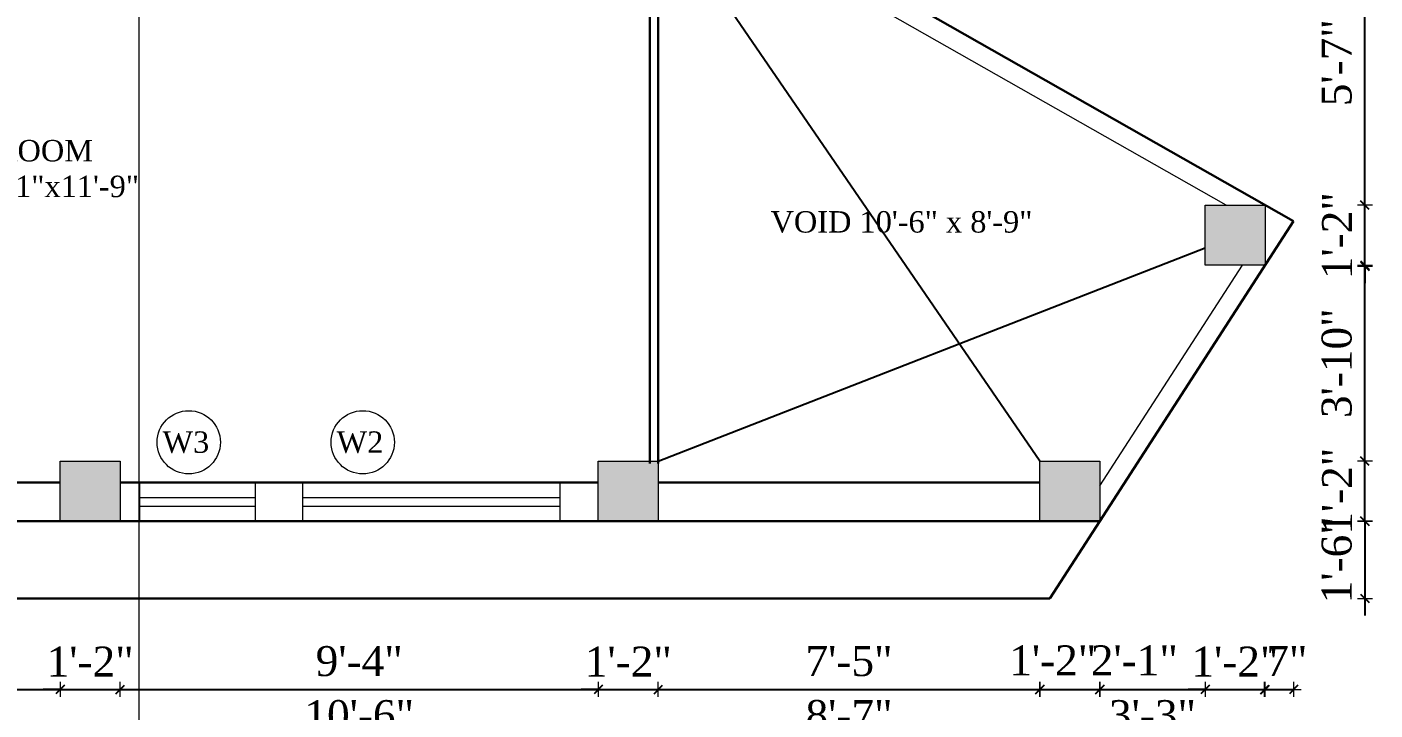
# Model space of a CAD drawing. Header units: inches. Extents: x 151827 to 158466, y -33102 to -26532.
# Drawn here: x 156315.8 to 156630.3, y -26935.9 to -26776.4 of the extents above; entities that cross this region are included whole.
import ezdxf

# ---------------------------------------------------------------- set-up
doc = ezdxf.new("R2010")
doc.units = ezdxf.units.IN
doc.header["$LTSCALE"] = 5
doc.header["$MEASUREMENT"] = 0
for name, color, linetype, lineweight in [('A-WALL', 7, 'Continuous', 9), ('Dimension', 7, 'Continuous', 18), ('Dw', 2, 'Continuous', 18)]:
    doc.layers.add(name, color=color, linetype=linetype, lineweight=lineweight)
doc.layers.add('dim line', color=7, linetype='Continuous', lineweight=15, true_color=0xfab2b2)
doc.layers.add('TEXT', color=6, linetype='Continuous')
doc.layers.add('WALL', color=7, linetype='Continuous')
doc.styles.add('ordinary', font='times.ttf')
doc.dimstyles.new('Copy of 96', dxfattribs={"dimtxt": 7, "dimasz": 4, "dimexe": 0.5, "dimexo": 0.5, "dimgap": 3, "dimtad": 1, "dimdec": 1, "dimzin": 11, "dimdsep": 46, "dimlunit": 4, "dimtxsty": 'ordinary', "dimblk": 'OBLIQUE', "dimcen": 0.09, "dimse1": 1, "dimse2": 1, "dimclrt": 6, "dimazin": 0, "dimtfac": 1, "dimtdec": 1, "dimtix": 1, "dimtmove": 2, "dimatfit": 3, "dimldrblk": 'leader', "dimfxl": 0.5, "dimfxlon": 1, "dimtolj": 1, "dimtzin": 0, "dimarcsym": 0})

# ---------------------------------------------------------------- blocks, each defined once
blk = doc.blocks.new('oblique')
at = {"color": 0, "lineweight": -2}
blk.add_line((0.25, 0.25), (-0.25, -0.25), dxfattribs=at)
at = {"layer": 'dim line', "lineweight": 9}
for p, q in [((-0.4375, 0), (0.4375, 0)), ((0, 0.4375), (0, -0.4375))]:
    blk.add_line(p, q, dxfattribs=at)
blk = doc.blocks.new('*D895')
at = {"layer": 'A-WALL', "color": 0, "lineweight": -2, "ltscale": 5, "transparency": 16777216}
for p, q in [((156627.94, -26877.8), (156627.94, -26873.8)), ((156627.94, -26891.8), (156627.94, -26877.8)), ((156627.94, -26891.8), (156627.94, -26895.8))]:
    blk.add_line(p, q, dxfattribs=at)
at = {"layer": 'Defpoints', "color": 0, "ltscale": 5, "transparency": 16777216}
for p in [(156566.08, -26877.8), (156627.94, -26877.8), (156566.08, -26891.8)]:
    blk.add_point(p, dxfattribs=at)
at = {"layer": 'A-WALL', "color": 0, "lineweight": -2, "ltscale": 5, "transparency": 16777216, "xscale": 4, "yscale": 4, "zscale": 4}
for p, rotation in [((156627.94, -26877.8), 270), ((156627.94, -26891.8), 90)]:
    blk.add_blockref('oblique', p, dxfattribs=dict(at, rotation=rotation))
at = {"layer": 'A-WALL', "color": 6, "ltscale": 5, "transparency": 16777216, "insert": (156621.44, -26884.8), "char_height": 7, "attachment_point": 5, "rotation": 90, "style": 'ordinary'}
blk.add_mtext('\\A1;1\'-2"', dxfattribs=at)
blk = doc.blocks.new('_OBLIQUE')
at = {"color": 0, "linetype": 'ByBlock'}
blk.add_line((-0.5, -0.5), (0.5, 0.5), dxfattribs=at)
blk = doc.blocks.new('leader')
at = {"layer": 'Dimension'}
for p, q in [((0, -4.328), (0, 4.328)), ((-4.424, 0), (4.424, 0))]:
    blk.add_line(p, q, dxfattribs=at)
blk = doc.blocks.new('*D896')
at = {"layer": 'A-WALL', "color": 0, "lineweight": -2, "ltscale": 5, "transparency": 16777216}
blk.add_line((156627.94, -26877.8), (156627.94, -26832.03), dxfattribs=at)
at = {"layer": 'Defpoints', "color": 0, "ltscale": 5, "transparency": 16777216}
for p in [(156604.68, -26832.03), (156627.94, -26832.03), (156566.08, -26877.8)]:
    blk.add_point(p, dxfattribs=at)
at = {"layer": 'A-WALL', "color": 0, "lineweight": -2, "ltscale": 5, "transparency": 16777216, "xscale": 4, "yscale": 4, "zscale": 4}
for p, rotation in [((156627.94, -26832.03), 90), ((156627.94, -26877.8), 270)]:
    blk.add_blockref('oblique', p, dxfattribs=dict(at, rotation=rotation))
at = {"layer": 'A-WALL', "color": 6, "ltscale": 5, "transparency": 16777216, "insert": (156621.38, -26854.92), "char_height": 7, "attachment_point": 5, "rotation": 90, "style": 'ordinary'}
blk.add_mtext('\\A1;3\'-10"', dxfattribs=at)
blk = doc.blocks.new('*D897')
at = {"layer": 'A-WALL', "color": 0, "lineweight": -2, "ltscale": 5, "transparency": 16777216}
for p, q in [((156627.94, -26818.03), (156627.94, -26814.03)), ((156627.94, -26832.27), (156627.94, -26818.03)), ((156627.94, -26832.27), (156627.94, -26836.27))]:
    blk.add_line(p, q, dxfattribs=at)
at = {"layer": 'Defpoints', "color": 0, "ltscale": 5, "transparency": 16777216}
for p in [(156604.68, -26818.03), (156627.94, -26818.03), (156604.55, -26832.27)]:
    blk.add_point(p, dxfattribs=at)
at = {"layer": 'A-WALL', "color": 0, "lineweight": -2, "ltscale": 5, "transparency": 16777216, "xscale": 4, "yscale": 4, "zscale": 4}
for p, rotation in [((156627.94, -26818.03), 270), ((156627.94, -26832.27), 90)]:
    blk.add_blockref('oblique', p, dxfattribs=dict(at, rotation=rotation))
at = {"layer": 'A-WALL', "color": 6, "ltscale": 5, "transparency": 16777216, "insert": (156621.44, -26825.15), "char_height": 7, "attachment_point": 5, "rotation": 90, "style": 'ordinary'}
blk.add_mtext('\\A1;1\'-2"', dxfattribs=at)
blk = doc.blocks.new('*D898')
at = {"layer": 'A-WALL', "color": 0, "lineweight": -2, "ltscale": 5, "transparency": 16777216}
blk.add_line((156627.94, -26818.03), (156627.94, -26751.52), dxfattribs=at)
at = {"layer": 'Defpoints', "color": 0, "ltscale": 5, "transparency": 16777216}
for p in [(156463.07, -26751.52), (156627.94, -26751.52), (156604.68, -26818.03)]:
    blk.add_point(p, dxfattribs=at)
at = {"layer": 'A-WALL', "color": 0, "lineweight": -2, "ltscale": 5, "transparency": 16777216, "xscale": 4, "yscale": 4, "zscale": 4}
for p, rotation in [((156627.94, -26751.52), 90), ((156627.94, -26818.03), 270)]:
    blk.add_blockref('oblique', p, dxfattribs=dict(at, rotation=rotation))
at = {"layer": 'A-WALL', "color": 6, "ltscale": 5, "transparency": 16777216, "insert": (156621.37, -26784.78), "char_height": 7, "attachment_point": 5, "rotation": 90, "style": 'ordinary'}
blk.add_mtext('\\A1;5\'-7"', dxfattribs=at)
blk = doc.blocks.new('*D902')
at = {"layer": 'A-WALL', "color": 0, "lineweight": -2, "ltscale": 5, "transparency": 16777216}
blk.add_line((156642.9, -26884.8), (156642.9, -26825.03), dxfattribs=at)
at = {"layer": 'Defpoints', "color": 0, "ltscale": 5, "transparency": 16777216}
for p in [(156597.68, -26825.03), (156642.9, -26825.03), (156559.08, -26884.8)]:
    blk.add_point(p, dxfattribs=at)
at = {"layer": 'A-WALL', "color": 0, "lineweight": -2, "ltscale": 5, "transparency": 16777216, "xscale": 4, "yscale": 4, "zscale": 4}
for p, rotation in [((156642.9, -26825.03), 90), ((156642.9, -26884.8), 270)]:
    blk.add_blockref('oblique', p, dxfattribs=dict(at, rotation=rotation))
at = {"layer": 'A-WALL', "color": 6, "ltscale": 5, "transparency": 16777216, "insert": (156636.34, -26854.92), "char_height": 7, "attachment_point": 5, "rotation": 90, "style": 'ordinary'}
blk.add_mtext('\\A1;5\'-0"', dxfattribs=at)
blk = doc.blocks.new('*D903')
at = {"layer": 'A-WALL', "color": 0, "lineweight": -2, "ltscale": 5, "transparency": 16777216}
blk.add_line((156642.9, -26825.03), (156642.9, -26744.52), dxfattribs=at)
at = {"layer": 'Defpoints', "color": 0, "ltscale": 5, "transparency": 16777216}
for p in [(156456.07, -26744.52), (156642.9, -26744.52), (156597.68, -26825.03)]:
    blk.add_point(p, dxfattribs=at)
at = {"layer": 'A-WALL', "color": 0, "lineweight": -2, "ltscale": 5, "transparency": 16777216, "xscale": 4, "yscale": 4, "zscale": 4}
for p, rotation in [((156642.9, -26744.52), 90), ((156642.9, -26825.03), 270)]:
    blk.add_blockref('oblique', p, dxfattribs=dict(at, rotation=rotation))
at = {"layer": 'A-WALL', "color": 6, "ltscale": 5, "transparency": 16777216, "insert": (156636.33, -26784.78), "char_height": 7, "attachment_point": 5, "rotation": 90, "style": 'ordinary'}
blk.add_mtext('\\A1;6\'-9"', dxfattribs=at)
blk = doc.blocks.new('*D910')
at = {"layer": 'A-WALL', "color": 0, "lineweight": -2, "ltscale": 5, "transparency": 16777216}
blk.add_line((156463.07, -26648.41), (156590.68, -26648.41), dxfattribs=at)
at = {"layer": 'Defpoints', "color": 0, "ltscale": 5, "transparency": 16777216}
for p in [(156590.68, -26648.41), (156463.07, -26737.52), (156590.68, -26818.03)]:
    blk.add_point(p, dxfattribs=at)
at = {"layer": 'A-WALL', "color": 0, "lineweight": -2, "ltscale": 5, "transparency": 16777216, "xscale": 4, "yscale": 4, "zscale": 4, "rotation": 180}
blk.add_blockref('oblique', (156463.07, -26648.41), dxfattribs=at)
at = {"layer": 'A-WALL', "color": 0, "lineweight": -2, "ltscale": 5, "transparency": 16777216, "xscale": 4, "yscale": 4, "zscale": 4}
blk.add_blockref('oblique', (156590.68, -26648.41), dxfattribs=at)
at = {"layer": 'A-WALL', "color": 6, "ltscale": 5, "transparency": 16777216, "insert": (156526.88, -26641.85), "char_height": 7, "attachment_point": 5, "style": 'ordinary'}
blk.add_mtext('\\A1;10\'-8"', dxfattribs=at)
blk = doc.blocks.new('*D911')
at = {"layer": 'A-WALL', "color": 0, "lineweight": -2, "ltscale": 5, "transparency": 16777216}
for p, q in [((156590.68, -26648.41), (156586.68, -26648.41)), ((156590.68, -26648.41), (156604.68, -26648.41)), ((156604.68, -26648.41), (156608.68, -26648.41))]:
    blk.add_line(p, q, dxfattribs=at)
at = {"layer": 'Defpoints', "color": 0, "ltscale": 5, "transparency": 16777216}
for p in [(156604.68, -26648.41), (156590.68, -26818.03), (156604.68, -26818.03)]:
    blk.add_point(p, dxfattribs=at)
at = {"layer": 'A-WALL', "color": 0, "lineweight": -2, "ltscale": 5, "transparency": 16777216, "xscale": 4, "yscale": 4, "zscale": 4}
blk.add_blockref('oblique', (156590.68, -26648.41), dxfattribs=at)
at = {"layer": 'A-WALL', "color": 0, "lineweight": -2, "ltscale": 5, "transparency": 16777216, "xscale": 4, "yscale": 4, "zscale": 4, "rotation": 180}
blk.add_blockref('oblique', (156604.68, -26648.41), dxfattribs=at)
at = {"layer": 'A-WALL', "color": 6, "ltscale": 5, "transparency": 16777216, "insert": (156597.68, -26641.91), "char_height": 7, "attachment_point": 5, "style": 'ordinary'}
blk.add_mtext('\\A1;1\'-2"', dxfattribs=at)
blk = doc.blocks.new('*D914')
at = {"layer": 'A-WALL', "color": 0, "lineweight": -2, "ltscale": 5, "transparency": 16777216}
blk.add_line((156456.07, -26636.1), (156597.68, -26636.1), dxfattribs=at)
at = {"layer": 'Defpoints', "color": 0, "ltscale": 5, "transparency": 16777216}
for p in [(156597.68, -26636.1), (156456.07, -26744.52), (156597.68, -26825.03)]:
    blk.add_point(p, dxfattribs=at)
at = {"layer": 'A-WALL', "color": 0, "lineweight": -2, "ltscale": 5, "transparency": 16777216, "xscale": 4, "yscale": 4, "zscale": 4, "rotation": 180}
blk.add_blockref('oblique', (156456.07, -26636.1), dxfattribs=at)
at = {"layer": 'A-WALL', "color": 0, "lineweight": -2, "ltscale": 5, "transparency": 16777216, "xscale": 4, "yscale": 4, "zscale": 4}
blk.add_blockref('oblique', (156597.68, -26636.1), dxfattribs=at)
at = {"layer": 'A-WALL', "color": 6, "ltscale": 5, "transparency": 16777216, "insert": (156526.88, -26629.54), "char_height": 7, "attachment_point": 5, "style": 'ordinary'}
blk.add_mtext('\\A1;11\'-10"', dxfattribs=at)
blk = doc.blocks.new('*D916')
at = {"layer": 'A-WALL', "color": 0, "lineweight": -2, "ltscale": 5, "transparency": 16777216}
blk.add_line((156323.5, -26621.76), (156611.31, -26621.76), dxfattribs=at)
at = {"layer": 'Defpoints', "color": 0, "ltscale": 5, "transparency": 16777216}
for p in [(156611.31, -26621.76), (156323.5, -26666.14), (156611.31, -26821.8)]:
    blk.add_point(p, dxfattribs=at)
at = {"layer": 'A-WALL', "color": 0, "lineweight": -2, "ltscale": 5, "transparency": 16777216, "xscale": 4, "yscale": 4, "zscale": 4, "rotation": 180}
blk.add_blockref('oblique', (156323.5, -26621.76), dxfattribs=at)
at = {"layer": 'A-WALL', "color": 0, "lineweight": -2, "ltscale": 5, "transparency": 16777216, "xscale": 4, "yscale": 4, "zscale": 4}
blk.add_blockref('oblique', (156611.31, -26621.76), dxfattribs=at)
at = {"layer": 'A-WALL', "color": 6, "ltscale": 5, "transparency": 16777216, "insert": (156467.41, -26615.2), "char_height": 7, "attachment_point": 5, "style": 'ordinary'}
blk.add_mtext('\\A1;24\'-0"', dxfattribs=at)
blk = doc.blocks.new('*D917')
at = {"layer": 'A-WALL', "color": 0, "lineweight": -2, "ltscale": 5, "transparency": 16777216}
blk.add_line((156656.86, -26909.8), (156656.86, -26821.8), dxfattribs=at)
at = {"layer": 'Defpoints', "color": 0, "ltscale": 5, "transparency": 16777216}
for p in [(156611.31, -26821.8), (156656.86, -26821.8), (156554.45, -26909.8)]:
    blk.add_point(p, dxfattribs=at)
at = {"layer": 'A-WALL', "color": 0, "lineweight": -2, "ltscale": 5, "transparency": 16777216, "xscale": 4, "yscale": 4, "zscale": 4}
for p, rotation in [((156656.86, -26821.8), 90), ((156656.86, -26909.8), 270)]:
    blk.add_blockref('oblique', p, dxfattribs=dict(at, rotation=rotation))
at = {"layer": 'A-WALL', "color": 6, "ltscale": 5, "transparency": 16777216, "insert": (156650.28, -26865.8), "char_height": 7, "attachment_point": 5, "rotation": 90, "style": 'ordinary'}
blk.add_mtext('\\A1;7\'-4"', dxfattribs=at)
blk = doc.blocks.new('*D918')
at = {"layer": 'A-WALL', "color": 0, "lineweight": -2, "ltscale": 5, "transparency": 16777216}
blk.add_line((156656.86, -26821.8), (156656.86, -26666.14), dxfattribs=at)
at = {"layer": 'Defpoints', "color": 0, "ltscale": 5, "transparency": 16777216}
for p in [(156337.5, -26666.14), (156656.86, -26666.14), (156611.31, -26821.8)]:
    blk.add_point(p, dxfattribs=at)
at = {"layer": 'A-WALL', "color": 0, "lineweight": -2, "ltscale": 5, "transparency": 16777216, "xscale": 4, "yscale": 4, "zscale": 4}
for p, rotation in [((156656.86, -26666.14), 90), ((156656.86, -26821.8), 270)]:
    blk.add_blockref('oblique', p, dxfattribs=dict(at, rotation=rotation))
at = {"layer": 'A-WALL', "color": 6, "ltscale": 5, "transparency": 16777216, "insert": (156650.29, -26743.97), "char_height": 7, "attachment_point": 5, "rotation": 90, "style": 'ordinary'}
blk.add_mtext('\\A1;13\'-0"', dxfattribs=at)
blk = doc.blocks.new('*D920')
at = {"layer": 'A-WALL', "color": 0, "lineweight": -2, "ltscale": 5, "transparency": 16777216}
blk.add_line((156213.29, -26931.06), (156323.5, -26931.06), dxfattribs=at)
at = {"layer": 'Defpoints', "color": 0, "ltscale": 5, "transparency": 16777216}
for p in [(156213.29, -26891.8), (156323.5, -26891.8), (156323.5, -26931.06)]:
    blk.add_point(p, dxfattribs=at)
at = {"layer": 'A-WALL', "color": 0, "lineweight": -2, "ltscale": 5, "transparency": 16777216, "xscale": 4, "yscale": 4, "zscale": 4, "rotation": 180}
blk.add_blockref('oblique', (156213.29, -26931.06), dxfattribs=at)
at = {"layer": 'A-WALL', "color": 0, "lineweight": -2, "ltscale": 5, "transparency": 16777216, "xscale": 4, "yscale": 4, "zscale": 4}
blk.add_blockref('oblique', (156323.5, -26931.06), dxfattribs=at)
at = {"layer": 'A-WALL', "color": 6, "ltscale": 5, "transparency": 16777216, "insert": (156268.4, -26924.49), "char_height": 7, "attachment_point": 5, "style": 'ordinary'}
blk.add_mtext('\\A1;9\'-2"', dxfattribs=at)
blk = doc.blocks.new('*D921')
at = {"layer": 'A-WALL', "color": 0, "lineweight": -2, "ltscale": 5, "transparency": 16777216}
for p, q in [((156323.5, -26931.06), (156319.5, -26931.06)), ((156323.5, -26931.06), (156337.5, -26931.06)), ((156337.5, -26931.06), (156341.5, -26931.06))]:
    blk.add_line(p, q, dxfattribs=at)
at = {"layer": 'Defpoints', "color": 0, "ltscale": 5, "transparency": 16777216}
for p in [(156323.5, -26891.8), (156337.5, -26891.8), (156337.5, -26931.06)]:
    blk.add_point(p, dxfattribs=at)
at = {"layer": 'A-WALL', "color": 0, "lineweight": -2, "ltscale": 5, "transparency": 16777216, "xscale": 4, "yscale": 4, "zscale": 4}
blk.add_blockref('oblique', (156323.5, -26931.06), dxfattribs=at)
at = {"layer": 'A-WALL', "color": 0, "lineweight": -2, "ltscale": 5, "transparency": 16777216, "xscale": 4, "yscale": 4, "zscale": 4, "rotation": 180}
blk.add_blockref('oblique', (156337.5, -26931.06), dxfattribs=at)
at = {"layer": 'A-WALL', "color": 6, "ltscale": 5, "transparency": 16777216, "insert": (156330.5, -26924.56), "char_height": 7, "attachment_point": 5, "style": 'ordinary'}
blk.add_mtext('\\A1;1\'-2"', dxfattribs=at)
blk = doc.blocks.new('*D922')
at = {"layer": 'A-WALL', "color": 0, "lineweight": -2, "ltscale": 5, "transparency": 16777216}
blk.add_line((156337.5, -26931.06), (156449.07, -26931.06), dxfattribs=at)
at = {"layer": 'Defpoints', "color": 0, "ltscale": 5, "transparency": 16777216}
for p in [(156337.5, -26891.8), (156449.07, -26891.8), (156449.07, -26931.06)]:
    blk.add_point(p, dxfattribs=at)
at = {"layer": 'A-WALL', "color": 0, "lineweight": -2, "ltscale": 5, "transparency": 16777216, "xscale": 4, "yscale": 4, "zscale": 4, "rotation": 180}
blk.add_blockref('oblique', (156337.5, -26931.06), dxfattribs=at)
at = {"layer": 'A-WALL', "color": 0, "lineweight": -2, "ltscale": 5, "transparency": 16777216, "xscale": 4, "yscale": 4, "zscale": 4}
blk.add_blockref('oblique', (156449.07, -26931.06), dxfattribs=at)
at = {"layer": 'A-WALL', "color": 6, "ltscale": 5, "transparency": 16777216, "insert": (156393.28, -26924.49), "char_height": 7, "attachment_point": 5, "style": 'ordinary'}
blk.add_mtext('\\A1;9\'-4"', dxfattribs=at)
blk = doc.blocks.new('*D923')
at = {"layer": 'A-WALL', "color": 0, "lineweight": -2, "ltscale": 5, "transparency": 16777216}
for p, q in [((156449.07, -26931.06), (156445.07, -26931.06)), ((156449.07, -26931.06), (156463.07, -26931.06)), ((156463.07, -26931.06), (156467.07, -26931.06))]:
    blk.add_line(p, q, dxfattribs=at)
at = {"layer": 'Defpoints', "color": 0, "ltscale": 5, "transparency": 16777216}
for p in [(156449.07, -26891.8), (156463.07, -26891.8), (156463.07, -26931.06)]:
    blk.add_point(p, dxfattribs=at)
at = {"layer": 'A-WALL', "color": 0, "lineweight": -2, "ltscale": 5, "transparency": 16777216, "xscale": 4, "yscale": 4, "zscale": 4}
blk.add_blockref('oblique', (156449.07, -26931.06), dxfattribs=at)
at = {"layer": 'A-WALL', "color": 0, "lineweight": -2, "ltscale": 5, "transparency": 16777216, "xscale": 4, "yscale": 4, "zscale": 4, "rotation": 180}
blk.add_blockref('oblique', (156463.07, -26931.06), dxfattribs=at)
at = {"layer": 'A-WALL', "color": 6, "ltscale": 5, "transparency": 16777216, "insert": (156456.07, -26924.56), "char_height": 7, "attachment_point": 5, "style": 'ordinary'}
blk.add_mtext('\\A1;1\'-2"', dxfattribs=at)
blk = doc.blocks.new('*D924')
at = {"layer": 'A-WALL', "color": 0, "lineweight": -2, "ltscale": 5, "transparency": 16777216}
blk.add_line((156463.07, -26931.06), (156552.08, -26931.06), dxfattribs=at)
at = {"layer": 'Defpoints', "color": 0, "ltscale": 5, "transparency": 16777216}
for p in [(156463.07, -26891.8), (156552.08, -26891.8), (156552.08, -26931.06)]:
    blk.add_point(p, dxfattribs=at)
at = {"layer": 'A-WALL', "color": 0, "lineweight": -2, "ltscale": 5, "transparency": 16777216, "xscale": 4, "yscale": 4, "zscale": 4, "rotation": 180}
blk.add_blockref('oblique', (156463.07, -26931.06), dxfattribs=at)
at = {"layer": 'A-WALL', "color": 0, "lineweight": -2, "ltscale": 5, "transparency": 16777216, "xscale": 4, "yscale": 4, "zscale": 4}
blk.add_blockref('oblique', (156552.08, -26931.06), dxfattribs=at)
at = {"layer": 'A-WALL', "color": 6, "ltscale": 5, "transparency": 16777216, "insert": (156507.57, -26924.49), "char_height": 7, "attachment_point": 5, "style": 'ordinary'}
blk.add_mtext('\\A1;7\'-5"', dxfattribs=at)
blk = doc.blocks.new('*D925')
at = {"layer": 'A-WALL', "color": 0, "lineweight": -2, "ltscale": 5, "transparency": 16777216}
blk.add_line((156552.08, -26931.06), (156566.08, -26931.06), dxfattribs=at)
at = {"layer": 'Defpoints', "color": 0, "ltscale": 5, "transparency": 16777216}
for p in [(156552.08, -26891.8), (156566.08, -26891.8), (156566.08, -26931.06)]:
    blk.add_point(p, dxfattribs=at)
at = {"layer": 'A-WALL', "color": 0, "lineweight": -2, "ltscale": 5, "transparency": 16777216, "xscale": 4, "yscale": 4, "zscale": 4, "rotation": 180}
blk.add_blockref('oblique', (156552.08, -26931.06), dxfattribs=at)
at = {"layer": 'A-WALL', "color": 0, "lineweight": -2, "ltscale": 5, "transparency": 16777216, "xscale": 4, "yscale": 4, "zscale": 4}
blk.add_blockref('oblique', (156566.08, -26931.06), dxfattribs=at)
at = {"layer": 'A-WALL', "color": 6, "ltscale": 5, "transparency": 16777216, "insert": (156555.11, -26924.27), "char_height": 7, "attachment_point": 5, "style": 'ordinary'}
blk.add_mtext('\\A1;1\'-2"', dxfattribs=at)
blk = doc.blocks.new('*D926')
at = {"layer": 'A-WALL', "color": 0, "lineweight": -2, "ltscale": 5, "transparency": 16777216}
blk.add_line((156566.08, -26931.06), (156590.68, -26931.06), dxfattribs=at)
at = {"layer": 'Defpoints', "color": 0, "ltscale": 5, "transparency": 16777216}
for p in [(156590.68, -26832.03), (156566.08, -26891.8), (156590.68, -26931.06)]:
    blk.add_point(p, dxfattribs=at)
at = {"layer": 'A-WALL', "color": 0, "lineweight": -2, "ltscale": 5, "transparency": 16777216, "xscale": 4, "yscale": 4, "zscale": 4, "rotation": 180}
blk.add_blockref('oblique', (156566.08, -26931.06), dxfattribs=at)
at = {"layer": 'A-WALL', "color": 0, "lineweight": -2, "ltscale": 5, "transparency": 16777216, "xscale": 4, "yscale": 4, "zscale": 4}
blk.add_blockref('oblique', (156590.68, -26931.06), dxfattribs=at)
at = {"layer": 'A-WALL', "color": 6, "ltscale": 5, "transparency": 16777216, "insert": (156574.15, -26924.27), "char_height": 7, "attachment_point": 5, "style": 'ordinary'}
blk.add_mtext('\\A1;2\'-1"', dxfattribs=at)
blk = doc.blocks.new('*D927')
at = {"layer": 'A-WALL', "color": 0, "lineweight": -2, "ltscale": 5, "transparency": 16777216}
for p, q in [((156590.68, -26931.06), (156586.68, -26931.06)), ((156590.68, -26931.06), (156604.55, -26931.06)), ((156604.55, -26931.06), (156608.55, -26931.06))]:
    blk.add_line(p, q, dxfattribs=at)
at = {"layer": 'Defpoints', "color": 0, "ltscale": 5, "transparency": 16777216}
for p in [(156590.68, -26832.03), (156604.55, -26832.27), (156604.55, -26931.06)]:
    blk.add_point(p, dxfattribs=at)
at = {"layer": 'A-WALL', "color": 0, "lineweight": -2, "ltscale": 5, "transparency": 16777216, "xscale": 4, "yscale": 4, "zscale": 4}
blk.add_blockref('oblique', (156590.68, -26931.06), dxfattribs=at)
at = {"layer": 'A-WALL', "color": 0, "lineweight": -2, "ltscale": 5, "transparency": 16777216, "xscale": 4, "yscale": 4, "zscale": 4, "rotation": 180}
blk.add_blockref('oblique', (156604.55, -26931.06), dxfattribs=at)
at = {"layer": 'A-WALL', "color": 6, "ltscale": 5, "transparency": 16777216, "insert": (156597.62, -26924.56), "char_height": 7, "attachment_point": 5, "style": 'ordinary'}
blk.add_mtext('\\A1;1\'-2"', dxfattribs=at)
blk = doc.blocks.new('*D928')
at = {"layer": 'A-WALL', "color": 0, "lineweight": -2, "ltscale": 5, "transparency": 16777216}
blk.add_line((156604.68, -26931.06), (156611.31, -26931.06), dxfattribs=at)
at = {"layer": 'Defpoints', "color": 0, "ltscale": 5, "transparency": 16777216}
for p in [(156611.31, -26821.8), (156604.68, -26832.03), (156611.31, -26931.06)]:
    blk.add_point(p, dxfattribs=at)
at = {"layer": 'A-WALL', "color": 0, "lineweight": -2, "ltscale": 5, "transparency": 16777216, "xscale": 4, "yscale": 4, "zscale": 4, "rotation": 180}
blk.add_blockref('oblique', (156604.68, -26931.06), dxfattribs=at)
at = {"layer": 'A-WALL', "color": 0, "lineweight": -2, "ltscale": 5, "transparency": 16777216, "xscale": 4, "yscale": 4, "zscale": 4}
blk.add_blockref('oblique', (156611.31, -26931.06), dxfattribs=at)
at = {"layer": 'A-WALL', "color": 6, "ltscale": 5, "transparency": 16777216, "insert": (156609.73, -26924.39), "char_height": 7, "attachment_point": 5, "style": 'ordinary'}
blk.add_mtext('\\A1;7"', dxfattribs=at)
blk = doc.blocks.new('*D929')
at = {"layer": 'A-WALL', "color": 0, "lineweight": -2, "ltscale": 5, "transparency": 16777216}
blk.add_line((156206.29, -26943.67), (156330.5, -26943.67), dxfattribs=at)
at = {"layer": 'Defpoints', "color": 0, "ltscale": 5, "transparency": 16777216}
for p in [(156206.29, -26884.8), (156330.5, -26884.8), (156330.5, -26943.67)]:
    blk.add_point(p, dxfattribs=at)
at = {"layer": 'A-WALL', "color": 0, "lineweight": -2, "ltscale": 5, "transparency": 16777216, "xscale": 4, "yscale": 4, "zscale": 4, "rotation": 180}
blk.add_blockref('oblique', (156206.29, -26943.67), dxfattribs=at)
at = {"layer": 'A-WALL', "color": 0, "lineweight": -2, "ltscale": 5, "transparency": 16777216, "xscale": 4, "yscale": 4, "zscale": 4}
blk.add_blockref('oblique', (156330.5, -26943.67), dxfattribs=at)
at = {"layer": 'A-WALL', "color": 6, "ltscale": 5, "transparency": 16777216, "insert": (156268.4, -26937.11), "char_height": 7, "attachment_point": 5, "style": 'ordinary'}
blk.add_mtext('\\A1;10\'-4"', dxfattribs=at)
blk = doc.blocks.new('*D930')
at = {"layer": 'A-WALL', "color": 0, "lineweight": -2, "ltscale": 5, "transparency": 16777216}
blk.add_line((156456.07, -26943.67), (156559.08, -26943.67), dxfattribs=at)
at = {"layer": 'Defpoints', "color": 0, "ltscale": 5, "transparency": 16777216}
for p in [(156456.07, -26884.8), (156559.08, -26884.8), (156559.08, -26943.67)]:
    blk.add_point(p, dxfattribs=at)
at = {"layer": 'A-WALL', "color": 0, "lineweight": -2, "ltscale": 5, "transparency": 16777216, "xscale": 4, "yscale": 4, "zscale": 4, "rotation": 180}
blk.add_blockref('oblique', (156456.07, -26943.67), dxfattribs=at)
at = {"layer": 'A-WALL', "color": 0, "lineweight": -2, "ltscale": 5, "transparency": 16777216, "xscale": 4, "yscale": 4, "zscale": 4}
blk.add_blockref('oblique', (156559.08, -26943.67), dxfattribs=at)
at = {"layer": 'A-WALL', "color": 6, "ltscale": 5, "transparency": 16777216, "insert": (156507.57, -26937.1), "char_height": 7, "attachment_point": 5, "style": 'ordinary'}
blk.add_mtext('\\A1;8\'-7"', dxfattribs=at)
blk = doc.blocks.new('*D931')
at = {"layer": 'A-WALL', "color": 0, "lineweight": -2, "ltscale": 5, "transparency": 16777216}
blk.add_line((156330.5, -26943.67), (156456.07, -26943.67), dxfattribs=at)
at = {"layer": 'Defpoints', "color": 0, "ltscale": 5, "transparency": 16777216}
for p in [(156330.5, -26884.8), (156456.07, -26884.8), (156456.07, -26943.67)]:
    blk.add_point(p, dxfattribs=at)
at = {"layer": 'A-WALL', "color": 0, "lineweight": -2, "ltscale": 5, "transparency": 16777216, "xscale": 4, "yscale": 4, "zscale": 4, "rotation": 180}
blk.add_blockref('oblique', (156330.5, -26943.67), dxfattribs=at)
at = {"layer": 'A-WALL', "color": 0, "lineweight": -2, "ltscale": 5, "transparency": 16777216, "xscale": 4, "yscale": 4, "zscale": 4}
blk.add_blockref('oblique', (156456.07, -26943.67), dxfattribs=at)
at = {"layer": 'A-WALL', "color": 6, "ltscale": 5, "transparency": 16777216, "insert": (156393.28, -26937.11), "char_height": 7, "attachment_point": 5, "style": 'ordinary'}
blk.add_mtext('\\A1;10\'-6"', dxfattribs=at)
blk = doc.blocks.new('*D932')
at = {"layer": 'A-WALL', "color": 0, "lineweight": -2, "ltscale": 5, "transparency": 16777216}
blk.add_line((156559.08, -26943.67), (156597.68, -26943.67), dxfattribs=at)
at = {"layer": 'Defpoints', "color": 0, "ltscale": 5, "transparency": 16777216}
for p in [(156597.68, -26825.03), (156559.08, -26884.8), (156597.68, -26943.67)]:
    blk.add_point(p, dxfattribs=at)
at = {"layer": 'A-WALL', "color": 0, "lineweight": -2, "ltscale": 5, "transparency": 16777216, "xscale": 4, "yscale": 4, "zscale": 4, "rotation": 180}
blk.add_blockref('oblique', (156559.08, -26943.67), dxfattribs=at)
at = {"layer": 'A-WALL', "color": 0, "lineweight": -2, "ltscale": 5, "transparency": 16777216, "xscale": 4, "yscale": 4, "zscale": 4}
blk.add_blockref('oblique', (156597.68, -26943.67), dxfattribs=at)
at = {"layer": 'A-WALL', "color": 6, "ltscale": 5, "transparency": 16777216, "insert": (156578.38, -26937.11), "char_height": 7, "attachment_point": 5, "style": 'ordinary'}
blk.add_mtext('\\A1;3\'-3"', dxfattribs=at)
blk = doc.blocks.new('*D933')
at = {"layer": 'A-WALL', "color": 0, "lineweight": -2, "ltscale": 5, "transparency": 16777216}
blk.add_line((156565.75, -26956.77), (156198.96, -26956.77), dxfattribs=at)
at = {"layer": 'Defpoints', "color": 0, "ltscale": 5, "transparency": 16777216}
for p in [(156198.96, -26891.8), (156565.75, -26891.8), (156198.96, -26956.77)]:
    blk.add_point(p, dxfattribs=at)
at = {"layer": 'A-WALL', "color": 0, "lineweight": -2, "ltscale": 5, "transparency": 16777216, "xscale": 4, "yscale": 4, "zscale": 4, "rotation": 180}
blk.add_blockref('oblique', (156198.96, -26956.77), dxfattribs=at)
at = {"layer": 'A-WALL', "color": 0, "lineweight": -2, "ltscale": 5, "transparency": 16777216, "xscale": 4, "yscale": 4, "zscale": 4}
blk.add_blockref('oblique', (156565.75, -26956.77), dxfattribs=at)
at = {"layer": 'A-WALL', "color": 6, "ltscale": 5, "transparency": 16777216, "insert": (156382.36, -26950.2), "char_height": 7, "attachment_point": 5, "style": 'ordinary'}
blk.add_mtext('\\A1;30\'-7"', dxfattribs=at)
blk = doc.blocks.new('*D934')
at = {"layer": 'A-WALL', "color": 0, "lineweight": -2, "ltscale": 5, "transparency": 16777216}
blk.add_line((156565.75, -26956.77), (156611.31, -26956.77), dxfattribs=at)
at = {"layer": 'Defpoints', "color": 0, "ltscale": 5, "transparency": 16777216}
for p in [(156611.31, -26821.8), (156565.75, -26891.8), (156611.31, -26956.77)]:
    blk.add_point(p, dxfattribs=at)
at = {"layer": 'A-WALL', "color": 0, "lineweight": -2, "ltscale": 5, "transparency": 16777216, "xscale": 4, "yscale": 4, "zscale": 4, "rotation": 180}
blk.add_blockref('oblique', (156565.75, -26956.77), dxfattribs=at)
at = {"layer": 'A-WALL', "color": 0, "lineweight": -2, "ltscale": 5, "transparency": 16777216, "xscale": 4, "yscale": 4, "zscale": 4}
blk.add_blockref('oblique', (156611.31, -26956.77), dxfattribs=at)
at = {"layer": 'A-WALL', "color": 6, "ltscale": 5, "transparency": 16777216, "insert": (156588.53, -26950.21), "char_height": 7, "attachment_point": 5, "style": 'ordinary'}
blk.add_mtext('\\A1;3\'-10"', dxfattribs=at)
blk = doc.blocks.new('*D1015')
at = {"layer": 'A-WALL', "color": 0, "lineweight": -2, "ltscale": 5, "transparency": 16777216}
for p, q in [((156627.94, -26891.8), (156627.94, -26887.8)), ((156627.94, -26891.8), (156627.94, -26909.8)), ((156627.94, -26909.8), (156627.94, -26913.8))]:
    blk.add_line(p, q, dxfattribs=at)
at = {"layer": 'Defpoints', "color": 0, "ltscale": 5, "transparency": 16777216}
for p in [(156566.08, -26891.8), (156554.45, -26909.8), (156627.94, -26909.8)]:
    blk.add_point(p, dxfattribs=at)
at = {"layer": 'A-WALL', "color": 0, "lineweight": -2, "ltscale": 5, "transparency": 16777216, "xscale": 4, "yscale": 4, "zscale": 4}
for p, rotation in [((156627.94, -26891.8), 270), ((156627.94, -26909.8), 90)]:
    blk.add_blockref('oblique', p, dxfattribs=dict(at, rotation=rotation))
at = {"layer": 'A-WALL', "color": 6, "ltscale": 5, "transparency": 16777216, "insert": (156621.38, -26900.8), "char_height": 7, "attachment_point": 5, "rotation": 90, "style": 'ordinary'}
blk.add_mtext('\\A1;1\'-6"', dxfattribs=at)
blk = doc.blocks.new('*D894')
at = {"layer": 'A-WALL', "color": 0, "lineweight": -2, "ltscale": 5, "transparency": 16777216}
for p, q in [((156604.68, -26648.41), (156600.68, -26648.41)), ((156604.68, -26648.41), (156611.31, -26648.41)), ((156611.31, -26648.41), (156615.31, -26648.41))]:
    blk.add_line(p, q, dxfattribs=at)
at = {"layer": 'Defpoints', "color": 0, "ltscale": 5, "transparency": 16777216}
for p in [(156611.31, -26648.41), (156604.68, -26818.03, -72.71), (156611.31, -26821.8, -72.71)]:
    blk.add_point(p, dxfattribs=at)
at = {"layer": 'A-WALL', "color": 0, "lineweight": -2, "ltscale": 5, "transparency": 16777216, "xscale": 4, "yscale": 4, "zscale": 4}
blk.add_blockref('oblique', (156604.68, -26648.41), dxfattribs=at)
at = {"layer": 'A-WALL', "color": 0, "lineweight": -2, "ltscale": 5, "transparency": 16777216, "xscale": 4, "yscale": 4, "zscale": 4, "rotation": 180}
blk.add_blockref('oblique', (156611.31, -26648.41), dxfattribs=at)
at = {"layer": 'A-WALL', "color": 6, "ltscale": 5, "transparency": 16777216, "insert": (156608, -26641.84), "char_height": 7, "attachment_point": 5, "style": 'ordinary'}
blk.add_mtext('\\A1;7"', dxfattribs=at)

msp = doc.modelspace()

# ---------------------------------------------------------------- hatches: boundary and pattern name
at = {"layer": 'WALL', "linetype": 'ByBlock', "ltscale": 5, "true_color": 0xf8991e}
h = msp.add_hatch(color=30, dxfattribs=at)
h.dxf.hatch_style = 1
h.paths.add_polyline_path([(156590.68, -26818.03), (156590.68, -26832.03), (156604.68, -26832.03), (156604.68, -26818.03)])
h = msp.add_hatch(color=30, dxfattribs=at)
h.dxf.hatch_style = 1
h.paths.add_polyline_path([(156323.5, -26877.8), (156323.5, -26891.8), (156337.5, -26891.8), (156337.5, -26877.8)])
h = msp.add_hatch(color=30, dxfattribs=at)
h.dxf.hatch_style = 1
h.paths.add_polyline_path([(156449.07, -26877.8), (156449.07, -26891.8), (156463.07, -26891.8), (156463.07, -26877.8)])
h = msp.add_hatch(color=30, dxfattribs=at)
h.dxf.hatch_style = 1
h.paths.add_polyline_path([(156552.08, -26877.8), (156552.08, -26891.8), (156566.08, -26891.8), (156566.08, -26877.8)])

# ---------------------------------------------------------------- linework, layer by layer
at = {"layer": 'A-WALL', "ltscale": 5}
for p, q in [((156341.89, -26654.24, -72.71), (156341.89, -26942.8, -72.71)), ((156342, -26882.8, -72.71), (156342, -26891.8, -72.71)), ((156369, -26882.8, -72.71), (156369, -26891.8, -72.71)), ((156380.07, -26882.8, -72.71), (156380.07, -26891.8, -72.71)), ((156440.07, -26882.8, -72.71), (156440.07, -26891.8, -72.71))]:
    msp.add_line(p, q, dxfattribs=at)
at = {"layer": 'A-WALL', "lineweight": 30}
for p, q in [((156463.07, -26737.52, -72.71), (156611.31, -26821.8, -72.71)), ((156461.07, -26751.52, -72.71), (156461.07, -26878.3, -72.71)), ((156463.07, -26751.52, -72.71), (156463.07, -26878.3, -72.71)), ((156611.31, -26821.8, -72.71), (156566.08, -26891.8, -72.71)), ((156323.5, -26882.8, -72.71), (156213.29, -26882.8, -72.71)), ((156449.07, -26882.8, -72.71), (156337.5, -26882.8, -72.71)), ((156345.28, -26882.8, -72.71), (156337.5, -26882.8, -72.71)), ((156441.28, -26882.8, -72.71), (156449.07, -26882.8, -72.71)), ((156552.08, -26882.8, -72.71), (156463.07, -26882.8, -72.71)), ((156566.08, -26891.8, -72.71), (156198.96, -26891.8, -72.71)), ((156566.08, -26891.8, -72.71), (156554.45, -26909.8, -72.71)), ((156554.45, -26909.8, -72.71), (156198.53, -26909.8, -72.71))]:
    msp.add_line(p, q, dxfattribs=at)
at = {"layer": 'A-WALL', "ltscale": 5, "elevation": -72.71}
msp.add_lwpolyline([(156463.07, -26882.8), (156463.07, -26882.8), (156552.08, -26882.8), (156552.08, -26877.8), (156566.08, -26877.8), (156566.08, -26883.51), (156599.35, -26832.03), (156590.68, -26832.03), (156590.68, -26818.03), (156595.58, -26818.03), (156463.07, -26742.7), (156463.07, -26882.8)], dxfattribs=at)
for points in [[(156590.68, -26818.03), (156604.68, -26818.03), (156604.68, -26832.03), (156590.68, -26832.03)], [(156323.5, -26877.8), (156337.5, -26877.8), (156337.5, -26891.8), (156323.5, -26891.8)], [(156449.07, -26877.8), (156463.07, -26877.8), (156463.07, -26891.8), (156449.07, -26891.8)], [(156552.08, -26877.8), (156566.08, -26877.8), (156566.08, -26891.8), (156552.08, -26891.8)]]:
    msp.add_lwpolyline(points, close=True, dxfattribs=at)
at = {"layer": 'A-WALL', "ltscale": 5}
for centre in [(156353.5, -26873.38, -72.71), (156394.1, -26873.38, -72.71)]:
    msp.add_circle(centre, 7.38, dxfattribs=at)
at = {"layer": 'Dw', "color": 3}
for p, q in [((156342, -26886.3, -72.71), (156369, -26886.3, -72.71)), ((156380.07, -26886.3, -72.71), (156440.07, -26886.3, -72.71)), ((156342, -26888.3, -72.71), (156369, -26888.3, -72.71)), ((156380.07, -26888.3, -72.71), (156440.07, -26888.3, -72.71))]:
    msp.add_line(p, q, dxfattribs=at)
at = {"layer": 'WALL', "color": 30, "linetype": 'ByBlock', "ltscale": 5, "true_color": 0xf8991e}
for p, q in [((156552.08, -26877.8, -72.71), (156463.07, -26747.87, -72.71)), ((156463.07, -26877.8, -72.71), (156590.68, -26827.97, -72.71))]:
    msp.add_line(p, q, dxfattribs=at)

# ---------------------------------------------------------------- texts
at = {"layer": 'TEXT', "style": 'ordinary'}
for s, p in [('VOID 10\'-6" x 8\'-9"', (156489.25, -26824.43, -72.71)), ('W3', (156347.38, -26875.83, -72.71)), ('W2', (156387.99, -26875.83, -72.71))]:
    msp.add_text(s, height=5, dxfattribs=at).set_placement(p)
at = {"layer": 'TEXT', "insert": (156319.84, -26816.22, -72.71), "char_height": 5, "attachment_point": 8, "style": 'ordinary'}
msp.add_mtext_dynamic_manual_height_columns('ROOM\\P20\'-11"x11\'-9"', width=101.5687, gutter_width=1720.72, heights=[0], dxfattribs=at)

# ---------------------------------------------------------------- dimensions: what is measured, and where the dimension line sits
at = {"layer": 'A-WALL', "ltscale": 5}
for base, p1, p2, picture, middle in [((156611.31, -26621.76, -72.71), (156323.5, -26666.14, -72.71), (156611.31, -26821.8, -72.71), '*D916', (156467.41, -26615.2, -72.71)), ((156597.68, -26636.1, -72.71), (156456.07, -26744.52, -72.71), (156597.68, -26825.03, -72.71), '*D914', (156526.88, -26629.54, -72.71)), ((156590.68, -26648.41, -72.71), (156463.07, -26737.52, -72.71), (156590.68, -26818.03, -72.71), '*D910', (156526.88, -26641.85, -72.71)), ((156604.68, -26648.41, -72.71), (156590.68, -26818.03, -72.71), (156604.68, -26818.03, -72.71), '*D911', (156597.68, -26641.91, -72.71)), ((156611.31, -26648.41), (156604.68, -26818.03, -72.71), (156611.31, -26821.8, -72.71), '*D894', (156608, -26641.84)), ((156611.31, -26956.77, -72.71), (156565.75, -26891.8, -72.71), (156611.31, -26821.8, -72.71), '*D934', (156588.53, -26950.21, -72.71)), ((156597.68, -26943.67, -72.71), (156559.08, -26884.8, -72.71), (156597.68, -26825.03, -72.71), '*D932', (156578.38, -26937.11, -72.71)), ((156604.55, -26931.06, -72.71), (156590.68, -26832.03, -72.71), (156604.55, -26832.27, -72.71), '*D927', (156597.62, -26924.56, -72.71)), ((156330.5, -26943.67, -72.71), (156206.29, -26884.8, -72.71), (156330.5, -26884.8, -72.71), '*D929', (156268.4, -26937.11, -72.71)), ((156456.07, -26943.67, -72.71), (156330.5, -26884.8, -72.71), (156456.07, -26884.8, -72.71), '*D931', (156393.28, -26937.11, -72.71)), ((156559.08, -26943.67, -72.71), (156456.07, -26884.8, -72.71), (156559.08, -26884.8, -72.71), '*D930', (156507.57, -26937.1, -72.71)), ((156198.96, -26956.77, -72.71), (156565.75, -26891.8, -72.71), (156198.96, -26891.8, -72.71), '*D933', (156382.36, -26950.2, -72.71)), ((156323.5, -26931.06, -72.71), (156213.29, -26891.8, -72.71), (156323.5, -26891.8, -72.71), '*D920', (156268.4, -26924.49, -72.71)), ((156337.5, -26931.06, -72.71), (156323.5, -26891.8, -72.71), (156337.5, -26891.8, -72.71), '*D921', (156330.5, -26924.56, -72.71)), ((156449.07, -26931.06, -72.71), (156337.5, -26891.8, -72.71), (156449.07, -26891.8, -72.71), '*D922', (156393.28, -26924.49, -72.71)), ((156463.07, -26931.06, -72.71), (156449.07, -26891.8, -72.71), (156463.07, -26891.8, -72.71), '*D923', (156456.07, -26924.56, -72.71)), ((156552.08, -26931.06, -72.71), (156463.07, -26891.8, -72.71), (156552.08, -26891.8, -72.71), '*D924', (156507.57, -26924.49, -72.71))]:
    dim = msp.add_linear_dim(base=base, p1=p1, p2=p2, dimstyle='Copy of 96', override={"dimdec": 0, "dimblk": 'oblique', "dimtdec": 0, "dimarcsym": 1}, dxfattribs=at)
    dim.commit()
    dim.dimension.update_dxf_attribs({"geometry": picture, "text_midpoint": middle})
for base, p1, p2, picture, middle in [((156656.86, -26666.14, -72.71), (156611.31, -26821.8, -72.71), (156337.5, -26666.14, -72.71), '*D918', (156650.29, -26743.97, -72.71)), ((156642.9, -26744.52, -72.71), (156597.68, -26825.03, -72.71), (156456.07, -26744.52, -72.71), '*D903', (156636.33, -26784.78, -72.71)), ((156627.94, -26751.52, -72.71), (156604.68, -26818.03, -72.71), (156463.07, -26751.52, -72.71), '*D898', (156621.37, -26784.78, -72.71)), ((156627.94, -26818.03, -72.71), (156604.55, -26832.27, -72.71), (156604.68, -26818.03, -72.71), '*D897', (156621.44, -26825.15, -72.71)), ((156656.86, -26821.8, -72.71), (156554.45, -26909.8, -72.71), (156611.31, -26821.8, -72.71), '*D917', (156650.28, -26865.8, -72.71)), ((156642.9, -26825.03, -72.71), (156559.08, -26884.8, -72.71), (156597.68, -26825.03, -72.71), '*D902', (156636.34, -26854.92, -72.71)), ((156627.94, -26832.03, -72.71), (156566.08, -26877.8, -72.71), (156604.68, -26832.03, -72.71), '*D896', (156621.38, -26854.92, -72.71)), ((156627.94, -26877.8, -72.71), (156566.08, -26891.8, -72.71), (156566.08, -26877.8, -72.71), '*D895', (156621.44, -26884.8, -72.71)), ((156627.94, -26909.8, -72.71), (156566.08, -26891.8, -72.71), (156554.45, -26909.8, -72.71), '*D1015', (156621.38, -26900.8, -72.71))]:
    dim = msp.add_linear_dim(base=base, p1=p1, p2=p2, angle=90, dimstyle='Copy of 96', override={"dimdec": 0, "dimblk": 'oblique', "dimtdec": 0, "dimarcsym": 1}, dxfattribs=at)
    dim.commit()
    dim.dimension.update_dxf_attribs({"geometry": picture, "text_midpoint": middle})
for base, p1, p2, picture, middle in [((156611.31, -26931.06, -72.71), (156604.68, -26832.03, -72.71), (156611.31, -26821.8, -72.71), '*D928', (156609.73, -26924.39, -72.71)), ((156590.68, -26931.06, -72.71), (156566.08, -26891.8, -72.71), (156590.68, -26832.03, -72.71), '*D926', (156574.15, -26924.27, -72.71)), ((156566.08, -26931.06, -72.71), (156552.08, -26891.8, -72.71), (156566.08, -26891.8, -72.71), '*D925', (156555.11, -26924.27, -72.71))]:
    dim = msp.add_linear_dim(base=base, p1=p1, p2=p2, dimstyle='Copy of 96', override={"dimdec": 0, "dimblk": 'oblique', "dimtdec": 0, "dimarcsym": 1}, dxfattribs=at)
    dim.commit()
    dim.dimension.update_dxf_attribs({"geometry": picture, "text_midpoint": middle, "dimtype": 160})

doc.saveas('drawing.dxf')
